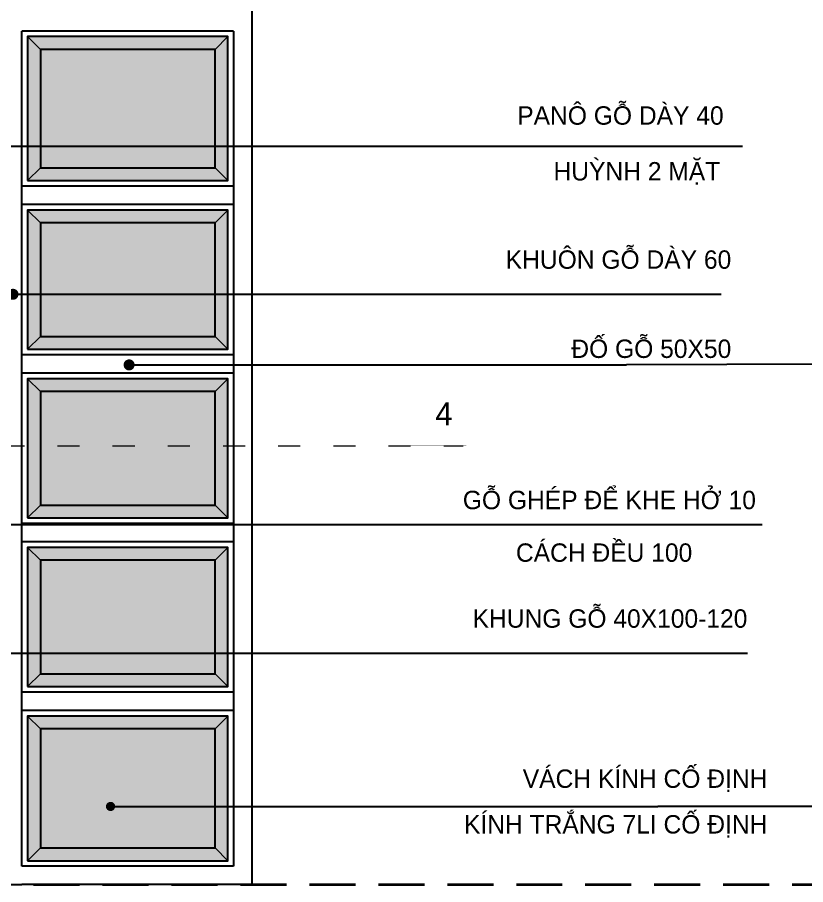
# Model space of a CAD drawing. Header units: millimetres. Extents: x -529782 to -142003, y -492574 to -273331.
# Drawn here: x -229218 to -227075, y -426418 to -424061 of the extents above; entities that cross this region are included whole.
import ezdxf
from ezdxf.enums import TextEntityAlignment as Align

# ---------------------------------------------------------------- set-up
doc = ezdxf.new("R2010")
doc.units = ezdxf.units.MM
doc.header["$LTSCALE"] = 500
doc.header["$MEASUREMENT"] = 0
doc.linetypes.add('ACAD_ISO03W100', pattern=[30, 12, -18])
doc.linetypes.add('HIDDEN', pattern=[0.375, 0.25, -0.125])
doc.layers.get('0').update_dxf_attribs({"linetype": 'CONTINUOUS', "lineweight": 13})
for name, color, linetype, lineweight in [('1.cat 30', 30, 'CONTINUOUS', 35), ('2.thay 145', 145, 'CONTINUOUS', 18), ('9.text \xad white', 7, 'CONTINUOUS', 15), ('CA.dim 08', 251, 'CONTINUOUS', 13), ('cat', 4, 'CONTINUOUS', 35)]:
    doc.layers.add(name, color=color, linetype=linetype, lineweight=lineweight)
for name, color, linetype in [('MANH', 5, 'CONTINUOUS'), ('MANH1', 155, 'CONTINUOUS'), ('THAY', 7, 'CONTINUOUS')]:
    doc.layers.add(name, color=color, linetype=linetype)
doc.styles.add('CA.JSC1', font='')
doc.styles.get("Standard").update_dxf_attribs({"font": 'txt.shx', "width": 0.9})
doc.styles.add('VnAvantH', font='')
doc.styles.get('CA.JSC1').set_extended_font_data('.VnAvantH')
doc.styles.get('VnAvantH').set_extended_font_data('.VnAvantH')
doc.dimstyles.new('CA 25', dxfattribs={"dimscale": 0, "dimtxt": 50, "dimasz": 25, "dimexe": 25, "dimexo": 0, "dimgap": 13, "dimtad": 1, "dimdec": 0, "dimzin": 0, "dimdsep": 46, "dimtxsty": 'Standard', "dimblk": 'ARCHTICK', "dimcen": 0.09, "dimdle": 25, "dimclrd": 256, "dimclre": 256, "dimclrt": 7, "dimadec": 0, "dimazin": 0, "dimtfac": 1, "dimtdec": 0, "dimtix": 1, "dimtmove": 2, "dimatfit": 3, "dimldrblk": 'DOT', "dimfxl": 1, "dimtolj": 1, "dimtzin": 0, "dimarcsym": 0})
doc.dimstyles.new('CA 30', dxfattribs={"dimscale": 0, "dimtxt": 60, "dimasz": 30, "dimexe": 30, "dimexo": 0, "dimgap": 15, "dimtad": 1, "dimdec": 0, "dimzin": 0, "dimdsep": 46, "dimtxsty": 'Standard', "dimblk": 'ARCHTICK', "dimcen": 0.09, "dimdle": 30, "dimclrd": 256, "dimclre": 256, "dimclrt": 7, "dimadec": 0, "dimazin": 0, "dimtfac": 1, "dimtdec": 0, "dimtix": 1, "dimtmove": 2, "dimatfit": 3, "dimldrblk": 'DOT', "dimfxl": 1, "dimtolj": 1, "dimtzin": 0, "dimarcsym": 0})

# ---------------------------------------------------------------- blocks, each defined once
blk = doc.blocks.new('_ArchTick')
at = {"color": 1, "linetype": 'ByBlock', "const_width": 0.15}
blk.add_lwpolyline([(-0.5, -0.5), (0.5, 0.5)], dxfattribs=at)
blk = doc.blocks.new('_DOT')
at = {"color": 1, "linetype": 'ByBlock'}
blk.add_line((-0.5, 0), (-1, 0), dxfattribs=at)
at = {"color": 1, "linetype": 'ByBlock', "const_width": 0.5}
blk.add_lwpolyline([(-0.25, 0, 1), (0.25, 0, 1)], format="xyb", close=True, dxfattribs=at)

msp = doc.modelspace()

# ---------------------------------------------------------------- hatches: boundary and pattern name
at = {"layer": 'CA.dim 08'}
h = msp.add_hatch(dxfattribs=at)
h.set_pattern_fill('DOTS', color=256, scale=200, style=0)
h.set_pattern_definition([(0, (-15289.149, 13393.014), (6.25, 12.5), [0, -12.5])])
h.paths.add_polyline_path([(-229190.6, -425959.8), (-229190.6, -426353.2), (-228645.6, -426353.2), (-228645.6, -425959.8)])
h.paths.add_polyline_path([(-228645.6, -425879.8), (-228645.6, -425501.4), (-229190.6, -425501.4), (-229190.6, -425879.8)])
h.paths.add_polyline_path([(-228645.6, -425421.4), (-228645.6, -425043), (-229190.6, -425043), (-229190.6, -425421.4)])
h.paths.add_polyline_path([(-229190.6, -424584.6), (-229190.6, -424963), (-228645.6, -424963), (-228645.6, -424584.6)])
h.paths.add_polyline_path([(-229190.6, -424113.2), (-229190.6, -424504.6), (-228645.6, -424504.6), (-228645.6, -424113.2)])

# ---------------------------------------------------------------- linework, layer by layer
for p, q in [((-229155.6, -424148.2), (-229190.6, -424113.2)), ((-228680.6, -424148.2), (-228645.6, -424113.2)), ((-229155.6, -424469.6), (-229190.6, -424504.6)), ((-228680.6, -424469.6), (-228645.6, -424504.6)), ((-229155.6, -424619.6), (-229190.6, -424584.6)), ((-228680.6, -424619.6), (-228645.6, -424584.6)), ((-229155.6, -424928), (-229190.6, -424963)), ((-228680.6, -424928), (-228645.6, -424963)), ((-229155.6, -425078), (-229190.6, -425043)), ((-228680.6, -425078), (-228645.6, -425043)), ((-229155.6, -425386.4), (-229190.6, -425421.4)), ((-228680.6, -425386.4), (-228645.6, -425421.4)), ((-229155.6, -425536.4), (-229190.6, -425501.4)), ((-228680.6, -425536.4), (-228645.6, -425501.4)), ((-229155.6, -425844.8), (-229190.6, -425879.8)), ((-228680.6, -425844.8), (-228645.6, -425879.8)), ((-229155.6, -425994.8), (-229190.6, -425959.8)), ((-228680.6, -425994.8), (-228645.6, -425959.8)), ((-229155.6, -426318.2), (-229190.6, -426353.2)), ((-228680.6, -426318.2), (-228645.6, -426353.2))]:
    msp.add_line(p, q)
at = {"layer": '1.cat 30', "const_width": 1.25}
msp.add_lwpolyline([(-228151.6, -425225.2), (-228150.4, -425225.2), (-228149.1, -425225.2), (-227997.8, -425225.2)], dxfattribs=at)
at = {"layer": '2.thay 145', "color": 1, "linetype": 'ACAD_ISO03W100', "ltscale": 0.01}
msp.add_line((-232109.1, -425225.2), (-228006.3, -425225.2), dxfattribs=at)
at = {"layer": 'cat', "linetype": 'HIDDEN'}
msp.add_line((-232361.8, -426418.2), (-223492.5, -426418.2), dxfattribs=at)
at = {"layer": 'MANH'}
for points in [[(-229155.6, -424469.6), (-228680.6, -424469.6), (-228680.6, -424148.2), (-229155.6, -424148.2)], [(-229155.6, -424928), (-228680.6, -424928), (-228680.6, -424619.6), (-229155.6, -424619.6)], [(-229155.6, -425386.4), (-228680.6, -425386.4), (-228680.6, -425078), (-229155.6, -425078)], [(-229155.6, -425844.8), (-228680.6, -425844.8), (-228680.6, -425536.4), (-229155.6, -425536.4)], [(-229155.6, -426318.2), (-228680.6, -426318.2), (-228680.6, -425994.8), (-229155.6, -425994.8)]]:
    msp.add_lwpolyline(points, close=True, dxfattribs=at)
at = {"layer": 'MANH1'}
for points in [[(-229190.6, -424504.6), (-228645.6, -424504.6), (-228645.6, -424113.2), (-229190.6, -424113.2)], [(-229190.6, -424963), (-228645.6, -424963), (-228645.6, -424584.6), (-229190.6, -424584.6)], [(-229190.6, -425421.4), (-228645.6, -425421.4), (-228645.6, -425043), (-229190.6, -425043)], [(-229190.6, -425879.8), (-228645.6, -425879.8), (-228645.6, -425501.4), (-229190.6, -425501.4)], [(-229190.6, -426353.2), (-228645.6, -426353.2), (-228645.6, -425959.8), (-229190.6, -425959.8)]]:
    msp.add_lwpolyline(points, close=True, dxfattribs=at)
at = {"layer": 'THAY'}
for p, q in [((-228580.6, -423518.2), (-228580.6, -426418.2)), ((-229205.6, -426368.2), (-229205.6, -424098.2)), ((-228630.6, -424098.2), (-229205.6, -424098.2)), ((-228630.6, -424098.2), (-228630.6, -426368.2)), ((-228630.6, -424519.6), (-229205.6, -424519.6)), ((-228630.6, -424569.6), (-229205.6, -424569.6)), ((-228630.6, -424978), (-229205.6, -424978)), ((-228630.6, -425028), (-229205.6, -425028)), ((-228630.6, -425436.4), (-229205.6, -425436.4)), ((-228630.6, -425486.4), (-229205.6, -425486.4)), ((-228630.6, -425894.8), (-229205.6, -425894.8)), ((-228630.6, -425944.8), (-229205.6, -425944.8)), ((-228630.6, -426368.2), (-229205.6, -426368.2)), ((-231480.6, -426418.2), (-229205.6, -426418.2)), ((-228580.6, -426418.2), (-229205.6, -426418.2))]:
    msp.add_line(p, q, dxfattribs=at)

# ---------------------------------------------------------------- texts
at = {"layer": '9.text \xad white', "style": 'CA.JSC1'}
for s, p in [('pan« gç dµy 40', (-227298.3, -424352.5)), ('huúnh 2 mÆt', (-227307.6, -424504.1)), ('Khu«n gç dµy 60', (-227277.6, -424744.1)), ('®è gç 50x50', (-227277.6, -424986.5)), ('gç ghÐp ®Ó khe hë 10', (-227210.6, -425397.6)), ('c¸ch ®Òu 100', (-227383.6, -425540.6)), ('Khung gç 40x100-120', (-227233.8, -425719.8)), ('v¸ch kÝnh cè ®Þnh', (-227179.4, -426155.1)), ('kÝnh tr¾ng 7li cè ®Þnh', (-227179.4, -426279.2))]:
    msp.add_text(s, height=50, dxfattribs=at).set_placement(p, align=Align.RIGHT)
at = {"layer": '9.text \xad white', "style": 'VnAvantH'}
msp.add_text('4', height=62.5, dxfattribs=at).set_placement((-228081.8, -425169.3))

# ---------------------------------------------------------------- leaders
at = {"layer": 'CA.dim 08'}
for points, dimstyle, override in [([(-229729, -424410.4), (-227247.3, -424410.4)], 'CA 30', {"dimscale": 1}), ([(-229230, -424813.5), (-227305.2, -424813.5)], 'CA 30', {"dimscale": 1}), ([(-226169.9, -425001.4), (-227562.7, -425005.4)], 'CA 30', {"dimscale": 1}), ([(-228914.3, -425005.4), (-227562.7, -425005.4)], 'CA 30', {"dimscale": 1}), ([(-229430.2, -425439.3), (-227193.2, -425439.3)], 'CA 30', {"dimscale": 1}), ([(-229331.3, -425789.2), (-227233.1, -425789.2)], 'CA 30', {"dimscale": 1}), ([(-228964.8, -426205.6), (-227477, -426205.6)], 'CA 25', {"dimscale": 1, "dimtad": 0}), ([(-226170.5, -426205.6), (-227477, -426205.6)], 'CA 25', {"dimscale": 1, "dimtad": 0})]:
    msp.add_leader(points, dimstyle=dimstyle, override=override, dxfattribs=at)

doc.saveas('drawing.dxf')
